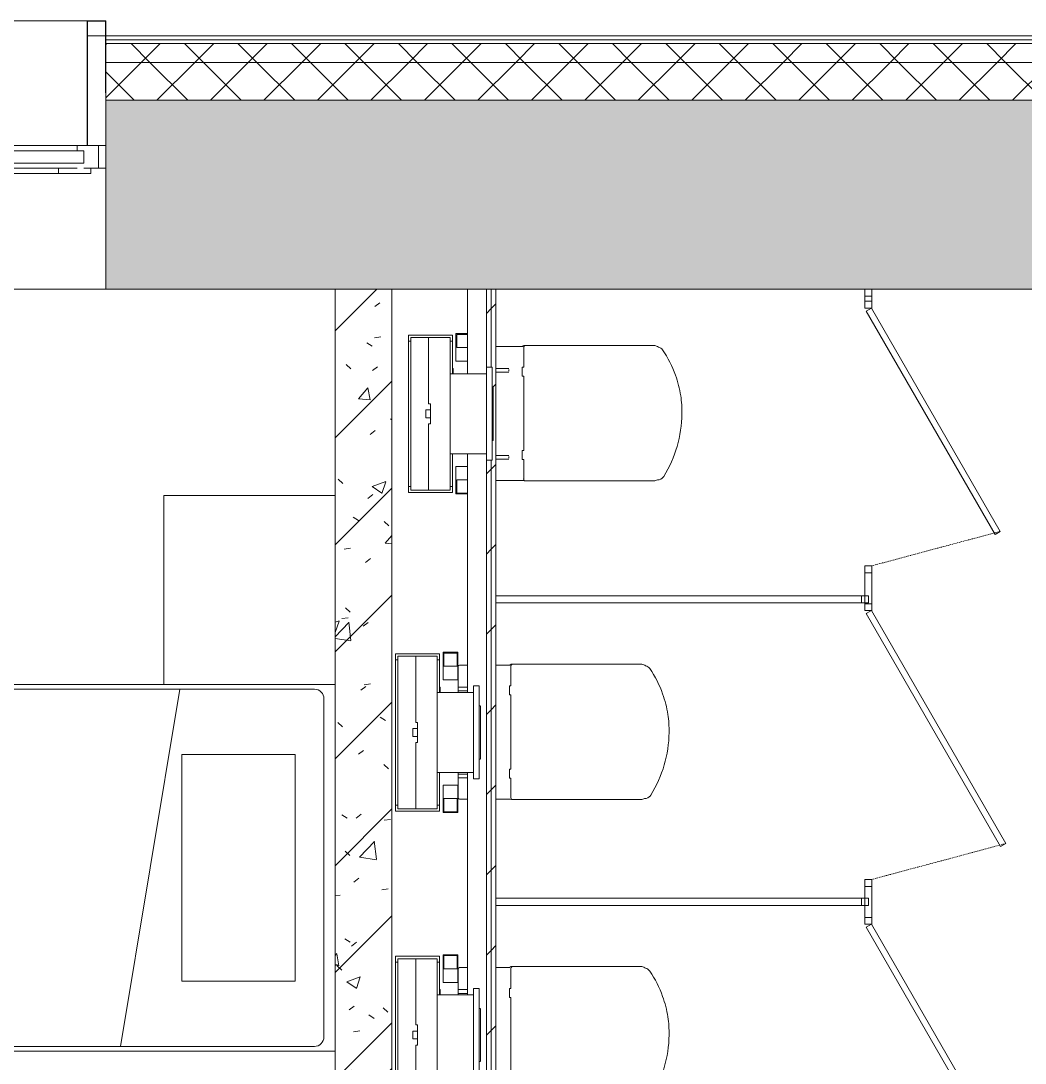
# Model space of a CAD drawing. Header units: millimetres. Extents: x -515342 to 330399, y -224905 to 507333.
# Drawn here: x -278011 to -275355, y 271629 to 274385 of the extents above; entities that cross this region are included whole.
import ezdxf

# ---------------------------------------------------------------- set-up
doc = ezdxf.new("R2010")
doc.units = ezdxf.units.MM
doc.linetypes.add('ASVP_Невидимые', pattern=[5, 3, -2])
doc.layers.get('0').update_dxf_attribs({"lineweight": 0})
for name, color, linetype, lineweight in [('_ Окна', 7, 'Continuous', 0), ('Витраж', 7, 'Continuous', 0), ('Мебель', 7, 'Continuous', 0), ('Обобщенные модели', 7, 'Continuous', 0), ('Окна', 7, 'Continuous', 0), ('Панели витража', 7, 'Continuous', 0), ('Сантехника', 7, 'Continuous', 0), ('Стены внутренние', 7, 'Continuous', 0), ('Стены наружные', 7, 'Continuous', 0), ('Стены несущие', 7, 'Continuous', 0), ('Стены отделка', 7, 'Continuous', 0), ('Стены перегородки', 7, 'Continuous', 0), ('Стены штриховка', 7, 'Continuous', 0)]:
    doc.layers.add(name, color=color, linetype=linetype, lineweight=lineweight)
pattern_1 = [(45, (0, 0), (-70.71068, 70.71068), []), (135, (0, 0), (-70.71068, -70.71068), [])]
pattern_2 = [(45, (-375064.64, 258270.41), (-106.06602, 106.06602), [])]

# ---------------------------------------------------------------- blocks, each defined once
blk = doc.blocks.new('Окно_ПВХ_3Створки_1Фрамуга-верх - АР_Окно_ОП_1820_h_х1970_3ст2фр-в-9696728-О_АР_П_3__6_750_План 3 этажа')
at = {"layer": '_ Окна'}
for p, q in [((-929, 130), (-1005, 130)), ((-1005, 130), (-1005, 70)), ((-985, 70), (-985, 130)), ((-947, 84), (-947, 116)), ((-947, 116), (-929, 116)), ((-929, 116), (-929, 130)), ((-523, 116), (-929, 116)), ((-447, 130), (-523, 130)), ((-523, 130), (-523, 116)), ((-523, 116), (-505, 116)), ((-505, 116), (-505, 84)), ((-465, 84), (-465, 116)), ((-465, 116), (-447, 116)), ((-447, 116), (-447, 130)), ((447, 116), (-447, 116)), ((523, 130), (447, 130)), ((447, 130), (447, 116)), ((447, 116), (465, 116)), ((465, 116), (465, 84)), ((505, 84), (505, 116)), ((505, 116), (523, 116)), ((523, 116), (523, 130)), ((929, 116), (523, 116)), ((929, 130), (929, 116)), ((1005, 130), (929, 130)), ((929, 116), (947, 116)), ((947, 116), (947, 84)), ((985, 70), (985, 130)), ((1005, 70), (1005, 130)), ((-505, 84), (-947, 84)), ((465, 84), (-465, 84)), ((947, 84), (505, 84)), ((-1005, 70), (-947, 70)), ((-965, 56), (-965, 70)), ((-880, 56), (-965, 56)), ((-880, 70), (-880, 56)), ((-572, 70), (-572, 56)), ((-487, 56), (-572, 56)), ((-505, 70), (-465, 70)), ((-487, 70), (-487, 56)), ((465, 70), (505, 70)), ((487, 56), (487, 70)), ((572, 56), (487, 56)), ((572, 70), (572, 56)), ((880, 70), (880, 56)), ((965, 56), (880, 56)), ((947, 70), (1005, 70)), ((965, 70), (965, 56))]:
    blk.add_line(p, q, dxfattribs=at)
at = {"layer": 'Окна'}
for p, q in [((-929, 130), (-523, 130)), ((-447, 130), (447, 130)), ((523, 130), (929, 130)), ((-505, 70), (-929, 70)), ((-572, 56), (-880, 56)), ((-548.5, -4), (-548.5, 56)), ((-528.5, 56), (-528.5, -4)), ((465, 70), (-465, 70)), ((929, 70), (505, 70)), ((528.5, -4), (528.5, 56)), ((548.5, 56), (548.5, -4)), ((880, 56), (572, 56)), ((-528.5, -4), (-548.5, -4)), ((548.5, -4), (528.5, -4))]:
    blk.add_line(p, q, dxfattribs=at)
blk = doc.blocks.new('Прямоугольный импост - АР_Откос_Металлический_50х330 Белый Левый-9898761-О_АР_П_3__6_750_План 3 этажа')
at = {"layer": 'Витраж'}
blk.add_line((4449.2, 16115), (6359.2, 16115), dxfattribs=at)
blk = doc.blocks.new('Прямоугольный импост - АР_Откос_Металлический_50х330 Белый Левый-V24-О_АР_П_3__6_750_План 3 этажа')
at = {"layer": 'Витраж', "lineweight": 18}
for p, q in [((0, 40), (-50, 40)), ((-50, 40), (-50, -290)), ((-49, -290), (-49, 39)), ((-49, 39), (-1, 39)), ((-1, 39), (-1, -150)), ((0, -150), (0, 40)), ((-1, -150), (0, -150))]:
    blk.add_line(p, q, dxfattribs=at)
blk = doc.blocks.new('СД_Люблино_Фасады_rvt-1-О_АР_П_3__6_750_План 3 этажа')
at = {"layer": 'Стены внутренние'}
h = blk.add_hatch(dxfattribs=at)
h.set_pattern_fill('FP_1', color=256, style=0, pattern_type=2)
h.set_pattern_definition([(45, (0, 0), (-224.5064, 224.5064), []), (45, (224.5, 0), (-224.5064, 224.5064), [396.875, -79.375, 3.353, -76.022])])
h.paths.add_polyline_path([(101935, 15405), (101935, 15905), (97278.9, 15905), (97278.9, 15405), (101724.8, 15405)])
h.paths.add_polyline_path([(95268.9, 15405), (95268.9, 15905), (93672.7, 15905), (93672.7, 15405), (95083.1, 15405)])
h.paths.add_polyline_path([(91662.7, 15405), (91662.7, 15905), (90062.5, 15905), (90062.5, 15405), (91506.8, 15405)])
h.paths.add_polyline_path([(88052.5, 15405), (88052.5, 15905), (86472.6, 15905), (86472.6, 15405), (87930.5, 15405)])
h.paths.add_polyline_path([(84354.2, 15405), (84462.6, 15405), (84462.6, 15905), (82935.3, 15905), (82935.3, 15405), (83332.4, 15405)])
h.paths.add_polyline_path([(80925.3, 15405), (80925.3, 15905), (79340.3, 15905), (79340.3, 15405), (80777.9, 15405)])
h.paths.add_polyline_path([(77330.3, 15405), (77330.3, 15905), (75739.7, 15905), (75739.7, 15405), (77201.6, 15405)])
h.paths.add_polyline_path([(73625.3, 15405), (73729.7, 15405), (73729.7, 15905), (72144.8, 15905), (72144.8, 15405), (73114.5, 15405)])
h.paths.add_polyline_path([(70049.1, 15405), (70134.8, 15405), (70134.8, 15905), (68493.6, 15905), (68493.6, 15405), (69027.3, 15405)])
h.paths.add_polyline_path([(66472.8, 15405), (66483.6, 15405), (66483.6, 15905), (64878.6, 15905), (64878.6, 15405), (65961.9, 15405)])
h.paths.add_polyline_path([(62868.6, 15405), (62868.6, 15905), (60500.1, 15905), (60500.1, 15405), (62465.1, 15405)])
h.paths.add_polyline_path([(58090.1, 15405), (58090.1, 15905), (56894.2, 15905), (56894.2, 15405), (57787.5, 15405)])
h.paths.add_polyline_path([(54484.2, 15405), (54484.2, 15905), (51825.9, 15905), (51825.9, 15405), (54211.2, 15405)])
h.paths.add_polyline_path([(49815.9, 15405), (49815.9, 15905), (47243.8, 15905), (47243.8, 15405), (49613.1, 15405)])
h.paths.add_polyline_path([(44833.8, 15405), (44833.8, 15905), (43623.8, 15905), (43623.8, 15405), (44504.1, 15405)])
h.paths.add_polyline_path([(41213.8, 15405), (41213.8, 15905), (38819.5, 15905), (38819.5, 15405), (40927.8, 15405)])
h.paths.add_polyline_path([(36809.5, 15405), (36809.5, 15905), (35219.5, 15905), (35219.5, 15405), (36329.8, 15405)])
h.paths.add_polyline_path([(33209.5, 15405), (33209.5, 15905), (31619.5, 15905), (31619.5, 15405), (32806, 15405)])
h.paths.add_polyline_path([(29609.5, 15405), (29609.5, 15905), (28023.1, 15905), (28023.1, 15405), (29177.2, 15405)])
h.paths.add_polyline_path([(26013.1, 15405), (26013.1, 15905), (24425.8, 15905), (24425.8, 15405), (25600.9, 15405)])
h.paths.add_polyline_path([(22415.8, 15405), (22415.8, 15905), (20810.9, 15905), (20810.9, 15405), (22280.1, 15405)])
h.paths.add_polyline_path([(18800.9, 15405), (18800.9, 15905), (17210.3, 15905), (17210.3, 15405), (18448.3, 15405)])
h.paths.add_polyline_path([(15200.3, 15405), (15200.3, 15905), (13615.3, 15905), (13615.3, 15405), (14872, 15405)])
h.paths.add_polyline_path([(11605.3, 15405), (11605.3, 15905), (10024.1, 15905), (10024.1, 15405), (11295.7, 15405)])
h.paths.add_polyline_path([(8014.1, 15405), (8014.1, 15905), (6409.2, 15905), (6409.2, 15405), (7719.5, 15405)])
h.paths.add_polyline_path([(4399.2, 15405), (4399.2, 15905), (-305, 15905), (-305, 15405), (4143.2, 15405)])
at = {"layer": 'Стены наружные'}
h = blk.add_hatch(dxfattribs=at)
h.set_pattern_fill('FP_5', color=256, style=0, pattern_type=2)
h.set_pattern_definition(pattern_1)
h.paths.add_polyline_path([(102035, 16005), (102085, 16005), (102085, 16055), (97278.9, 16055), (97278.9, 16005), (101724.8, 16005)])
h.paths.add_polyline_path([(95268.9, 16005), (95268.9, 16055), (93672.7, 16055), (93672.7, 16005)])
h.paths.add_polyline_path([(91662.7, 16005), (91662.7, 16055), (90062.5, 16055), (90062.5, 16005), (91506.8, 16005)])
h.paths.add_polyline_path([(88052.5, 16005), (88052.5, 16055), (86472.6, 16055), (86472.6, 16005), (87419.6, 16005)])
h.paths.add_polyline_path([(84354.2, 16005), (84462.6, 16005), (84462.6, 16055), (82935.3, 16055), (82935.3, 16005), (83843.3, 16005)])
h.paths.add_polyline_path([(80925.3, 16005), (80925.3, 16055), (79340.3, 16055), (79340.3, 16005)])
h.paths.add_polyline_path([(77330.3, 16005), (77330.3, 16055), (75739.7, 16055), (75739.7, 16005)])
h.paths.add_polyline_path([(73729.7, 16005), (73729.7, 16055), (72144.8, 16055), (72144.8, 16005)])
h.paths.add_polyline_path([(70134.8, 16005), (70134.8, 16055), (68493.6, 16055), (68493.6, 16005)])
h.paths.add_polyline_path([(66483.6, 16005), (66483.6, 16055), (64878.6, 16055), (64878.6, 16005), (64940.1, 16005)])
h.paths.add_polyline_path([(62868.6, 16005), (62868.6, 16055), (60500.1, 16055), (60500.1, 16005), (61874.7, 16005)])
h.paths.add_polyline_path([(58090.1, 16005), (58090.1, 16055), (56894.2, 16055), (56894.2, 16005)])
h.paths.add_polyline_path([(54484.2, 16005), (54484.2, 16055), (51825.9, 16055), (51825.9, 16005)])
h.paths.add_polyline_path([(49815.9, 16005), (49815.9, 16055), (47243.8, 16055), (47243.8, 16005)])
h.paths.add_polyline_path([(43623.8, 16005), (44833.8, 16005), (44833.8, 16055), (43623.8, 16055)])
h.paths.add_polyline_path([(41213.8, 16005), (41213.8, 16055), (38819.5, 16055), (38819.5, 16005), (40417, 16005)])
h.paths.add_polyline_path([(36809.5, 16005), (36809.5, 16055), (35219.5, 16055), (35219.5, 16005)])
h.paths.add_polyline_path([(33209.5, 16005), (33209.5, 16055), (31619.5, 16055), (31619.5, 16005)])
h.paths.add_polyline_path([(29609.5, 16005), (29609.5, 16055), (28023.1, 16055), (28023.1, 16005)])
h.paths.add_polyline_path([(26013.1, 16005), (26013.1, 16055), (24425.8, 16055), (24425.8, 16005)])
h.paths.add_polyline_path([(22415.8, 16005), (22415.8, 16055), (20810.9, 16055), (20810.9, 16005), (22024.6, 16005)])
h.paths.add_polyline_path([(18800.9, 16005), (18800.9, 16055), (17210.3, 16055), (17210.3, 16005), (18448.3, 16005)])
h.paths.add_polyline_path([(15200.3, 16005), (15200.3, 16055), (13615.3, 16055), (13615.3, 16005), (13850.2, 16005)])
h.paths.add_polyline_path([(11605.3, 16005), (11605.3, 16055), (10024.1, 16055), (10024.1, 16005)])
h.paths.add_polyline_path([(8014.1, 16005), (8014.1, 16055), (6409.2, 16055), (6409.2, 16005), (7719.5, 16005)])
h.paths.add_polyline_path([(4399.2, 16005), (4399.2, 16055), (-405, 16055), (-405, 16005), (1588.7, 16005)])
h = blk.add_hatch(dxfattribs=at)
h.set_pattern_fill('FP_5', color=256, style=0, pattern_type=2)
h.set_pattern_definition(pattern_1)
h.paths.add_polyline_path([(101935, 15905), (102035, 15905), (102035, 16005), (97278.9, 16005), (97278.9, 15905), (101724.8, 15905)])
h.paths.add_polyline_path([(95083.1, 15905), (95268.9, 15905), (95268.9, 16005), (93672.7, 16005), (93672.7, 15905), (94572.2, 15905)])
h.paths.add_polyline_path([(91662.7, 15905), (91662.7, 16005), (90062.5, 16005), (90062.5, 15905), (91506.8, 15905)])
h.paths.add_polyline_path([(87930.5, 15905), (88052.5, 15905), (88052.5, 16005), (86472.6, 16005), (86472.6, 15905), (87419.6, 15905)])
h.paths.add_polyline_path([(84462.6, 15905), (84462.6, 16005), (82935.3, 16005), (82935.3, 15905), (84354.2, 15905)])
h.paths.add_polyline_path([(80925.3, 15905), (80925.3, 16005), (79340.3, 16005), (79340.3, 15905), (80777.9, 15905)])
h.paths.add_polyline_path([(77201.6, 15905), (77330.3, 15905), (77330.3, 16005), (75739.7, 16005), (75739.7, 15905), (76179.8, 15905)])
h.paths.add_polyline_path([(73729.7, 15905), (73729.7, 16005), (72144.8, 16005), (72144.8, 15905), (73625.3, 15905)])
h.paths.add_polyline_path([(70049.1, 15905), (70134.8, 15905), (70134.8, 16005), (68493.6, 16005), (68493.6, 15905), (69027.3, 15905)])
h.paths.add_polyline_path([(66472.8, 15905), (66483.6, 15905), (66483.6, 16005), (64878.6, 16005), (64878.6, 15905), (65961.9, 15905)])
h.paths.add_polyline_path([(62868.6, 15905), (62868.6, 16005), (60500.1, 16005), (60500.1, 15905), (61874.7, 15905)])
h.paths.add_polyline_path([(58090.1, 15905), (58090.1, 16005), (56894.2, 16005), (56894.2, 15905), (58042.9, 15905)])
h.paths.add_polyline_path([(54484.2, 15905), (54484.2, 16005), (51825.9, 16005), (51825.9, 15905), (54211.2, 15905)])
h.paths.add_polyline_path([(49815.9, 15905), (49815.9, 16005), (47243.8, 16005), (47243.8, 15905), (49613.1, 15905)])
h.paths.add_polyline_path([(44833.8, 15905), (44833.8, 16005), (43623.8, 16005), (43623.8, 15905), (44504.1, 15905)])
h.paths.add_polyline_path([(41213.8, 15905), (41213.8, 16005), (38819.5, 16005), (38819.5, 15905), (40927.8, 15905)])
h.paths.add_polyline_path([(36809.5, 15905), (36809.5, 16005), (35219.5, 16005), (35219.5, 15905), (36329.8, 15905)])
h.paths.add_polyline_path([(33209.5, 15905), (33209.5, 16005), (31619.5, 16005), (31619.5, 15905), (32242.6, 15905)])
h.paths.add_polyline_path([(29609.5, 15905), (29609.5, 16005), (28023.1, 16005), (28023.1, 15905), (29177.2, 15905)])
h.paths.add_polyline_path([(26013.1, 15905), (26013.1, 16005), (24425.8, 16005), (24425.8, 15905), (25600.9, 15905)])
h.paths.add_polyline_path([(22415.8, 15905), (22415.8, 16005), (20810.9, 16005), (20810.9, 15905), (22024.6, 15905)])
h.paths.add_polyline_path([(18703.8, 15905), (18800.9, 15905), (18800.9, 16005), (17210.3, 16005), (17210.3, 15905), (18448.3, 15905)])
h.paths.add_polyline_path([(15127.5, 15905), (15200.3, 15905), (15200.3, 16005), (13615.3, 16005), (13615.3, 15905), (14872, 15905)])
h.paths.add_polyline_path([(11605.3, 15905), (11605.3, 16005), (10024.1, 16005), (10024.1, 15905), (11551.2, 15905)])
h.paths.add_polyline_path([(8014.1, 15905), (8014.1, 16005), (6409.2, 16005), (6409.2, 15905), (7719.5, 15905)])
h.paths.add_polyline_path([(4399.2, 15905), (4399.2, 16005), (-305, 16005), (-305, 15905), (4143.2, 15905)])
at = {"layer": 'Стены внутренние'}
for p, q in [((97229.7, 16075), (97278.1, 16075)), ((97278.9, 15405), (95268.9, 15405))]:
    blk.add_line(p, q, dxfattribs=at)
at = {"layer": 'Стены несущие'}
for p, q in [((97278.9, 15905), (97278.9, 15785)), ((101935, 15905), (97278.9, 15905)), ((97278.9, 15905), (101935, 15905)), ((97278.9, 15725), (97278.9, 15405)), ((97278.9, 15405), (101435, 15405))]:
    blk.add_line(p, q, dxfattribs=at)
at = {"layer": 'Стены отделка', "lineweight": 9}
for p, q in [((100725.2, 16075), (97278.9, 16075)), ((97278.9, 16075), (97278.9, 16065)), ((97278.9, 16065), (97278.9, 16055)), ((97278.9, 16055), (97278.9, 16005)), ((97278.9, 16005), (97278.9, 15905))]:
    blk.add_line(p, q, dxfattribs=at)
at = {"layer": 'Стены штриховка'}
for p, q in [((102085, 16065), (97278.9, 16065)), ((102085, 16055), (97278.9, 16055)), ((97278.9, 16055), (102085, 16055)), ((102035, 16005), (97278.9, 16005))]:
    blk.add_line(p, q, dxfattribs=at)
at = {"layer": 'Витраж', "lineweight": 9}
for name, p in [('Прямоугольный импост - АР_Откос_Металлический_50х330 Белый Левый-9898761-О_АР_П_3__6_750_План 3 этажа', (90869.7, 0)), ('Прямоугольный импост - АР_Откос_Металлический_50х330 Белый Левый-V24-О_АР_П_3__6_750_План 3 этажа', (97278.9, 16075))]:
    blk.add_blockref(name, p, dxfattribs=at)
at = {"layer": 'Окна', "lineweight": 9}
blk.add_blockref('Окно_ПВХ_3Створки_1Фрамуга-верх - АР_Окно_ОП_1820_h_х1970_3ст2фр-в-9696728-О_АР_П_3__6_750_План 3 этажа', (96273.9, 15655), dxfattribs=at)
blk = doc.blocks.new('Кровать-Больница - 0970 x 2100 мм-V41-О_АР_П_3__6_750_План 3 этажа')
at = {"layer": 'Мебель'}
for p, q in [((-76.5, 1441), (893.5, 1441)), ((-76.5, 1415.6), (-76.5, 1441)), ((893.5, 1415.6), (893.5, 1441)), ((-76.5, -612.3), (-76.5, 1415.6)), ((-76.5, 1415.6), (893.5, 1415.6)), ((893.5, 1415.6), (893.5, -612.3)), ((-38.4, 1364.8), (855.4, 1364.8)), ((-63.8, 1339.4), (-63.8, -557.4)), ((880.8, 1339.4), (880.8, -557.4)), ((880.8, -201.8), (-63.8, -45.1)), ((108.5, -206.6), (708.5, -206.6)), ((108.5, -506.6), (108.5, -206.6)), ((708.5, -506.6), (708.5, -206.6)), ((108.5, -506.6), (708.5, -506.6)), ((-38.4, -582.8), (855.4, -582.8))]:
    blk.add_line(p, q, dxfattribs=at)
for centre, start, end in [((-38.4, 1339.4), 90, 180), ((855.4, 1339.4), 0, 90), ((-38.4, -557.4), 180, 270), ((855.4, -557.4), 270, 0)]:
    blk.add_arc(centre, 25.4, start, end, dxfattribs=at)
blk = doc.blocks.new('Прикроватная тумба - Прикроватная тумба-V42-О_АР_П_3__6_750_План 3 этажа')
at = {"layer": 'Мебель'}
for p, q in [((453.3, 500), (0, 500)), ((0, 500), (0, 0))]:
    blk.add_line(p, q, dxfattribs=at)
blk = doc.blocks.new('ASVP_ПерегородкаСантехническая_Панель - ASVP_ПанельСантехническая_ЛДСП16мм-9055778-О_АР_П_3__6_750_План 3 этажа')
at = {"layer": 'Панели витража'}
for p, q in [((6.8, 9.5), (-6.8, 9.5)), ((-6.8, 9.5), (-6.8, -9.5)), ((6.8, -9.5), (6.8, 9.5)), ((-6.8, -9.5), (6.8, -9.5))]:
    blk.add_line(p, q, dxfattribs=at)
blk = doc.blocks.new('Прямоугольный импост - ASVP_ПерегородкаСантехническая_Профиль_18х19мм-9051964-О_АР_П_3__6_750_План 3 этажа')
at = {"layer": 'Витраж'}
for p, q in [((0, 9.5), (-18, 9.5)), ((-18, 9.5), (-18, -9.5)), ((-18, -9.5), (0, -9.5))]:
    blk.add_line(p, q, dxfattribs=at)
blk = doc.blocks.new('ASVP_ПерегородкаСантехническая_Дверь - ASVP_ДверьСантехническая_Л-8882368-О_АР_П_3__6_750_План 3 этажа')
at = {"layer": 'Панели витража'}
for p, q in [((249.6, 349), (-341, 8)), ((257.6, 335.1), (-333, -5.9)), ((249.6, 349), (257.6, 335.1)), ((-341, 8), (-333, -5.9))]:
    blk.add_line(p, q, dxfattribs=at)
at = {"layer": 'Панели витража', "linetype": 'ASVP_Невидимые'}
blk.add_line((341, 8), (249.6, 349), dxfattribs=at)
blk = doc.blocks.new('Прямоугольный импост - ASVP_ПерегородкаСантехническая_Профиль_18х19мм-8960592-О_АР_П_3__6_750_План 3 этажа')
at = {"layer": 'Витраж'}
for p, q in [((-9, -9.5), (-9, 9.5)), ((-9, 9.5), (9, 9.5)), ((9, 9.5), (9, -9.5)), ((9, -9.5), (-9, -9.5))]:
    blk.add_line(p, q, dxfattribs=at)
blk = doc.blocks.new('ASVP_ПерегородкаСантехническая_Панель - ASVP_ПанельСантехническая_ЛДСП16мм-9055729-О_АР_П_3__6_750_План 3 этажа')
at = {"layer": 'Панели витража'}
for p, q in [((41, 9.5), (-41, 9.5)), ((-41, 9.5), (-41, -9.5)), ((41, -9.5), (41, 9.5)), ((-41, -9.5), (41, -9.5))]:
    blk.add_line(p, q, dxfattribs=at)
blk = doc.blocks.new('ASVP_ПерегородкаСантехническая_Панель - ASVP_ПанельСантехническая_ЛДСП16мм-10234680-О_АР_П_3__6_750_План 3 этажа')
at = {"layer": 'Панели витража'}
for p, q in [((487, 9.5), (-480, 9.5)), ((487, -9.5), (487, 9.5)), ((-480, -9.5), (487, -9.5))]:
    blk.add_line(p, q, dxfattribs=at)
blk = doc.blocks.new('Прямоугольный импост - ASVP_ПерегородкаСантехническая_Профиль_18х19мм-8833908-О_АР_П_3__6_750_План 3 этажа')
at = {"layer": 'Витраж'}
for p, q in [((-18, -9.5), (-18, 9.5)), ((-18, 9.5), (0, 9.5)), ((0, 9.5), (0, -9.5)), ((0, -9.5), (-18, -9.5))]:
    blk.add_line(p, q, dxfattribs=at)
blk = doc.blocks.new('ВК_01_Инсталляция с унитазом Geberit - 400_74_Geberit_Duofix_H112_Sigma_12_cm_ready_for_support_handles-10223158-О_АР_П_3__6_750_План 3 этажа')
at = {"layer": 'Обобщенные модели'}
for p, q in [((-180.8, 139.6), (-180.8, 486.2)), ((177.5, 483.4), (177.5, 144.5)), ((-178.2, 140.3), (-180.8, 142.9)), ((-175.1, 139.6), (-123.3, 139.6)), ((-123.3, 139.6), (-123.3, 135.7)), ((-99.2, 139.7), (96.6, 139.7)), ((-99.2, 135.7), (-99.2, 139.7)), ((96.6, 139.7), (96.7, 135.7)), ((120.7, 139.6), (172.1, 139.6)), ((120.7, 135.7), (120.7, 139.6)), ((176, 138), (176, 66)), ((-178.4, 66), (-178.4, 136.8)), ((-123.3, 135.7), (-99.2, 135.7)), ((96.7, 135.7), (120.7, 135.7))]:
    blk.add_line(p, q, dxfattribs=at)
for centre, radius, start, end in [((-2.4, 262.9), 295.5, 98.8546, 109.7095), ((-4.2, 274.7), 283.5, 89.1454, 98.8546), ((-4.8, 234.1), 324.1, 58.3185, 89.1454), ((-2.4, 262.9), 295.5, 109.7095, 124.2905), ((-158.2, 491.4), 18.9, 124.2905, 166.4098), ((-1.6, 260.9), 299.9, 55.727, 56.1515), ((157.8, 494.9), 16.7, 354.8478, 55.727), ((-153.9, 480.3), 27.5, 145.709, 167.6438), ((159.4, 483.4), 18.1, 0, 33.7419), ((-174.9, 142.1), 6.37, 203.3465, 236.2364), ((-175.3, 145.6), 6.04, 240.6989, 271.3011), ((172.1, 147.1), 7.56, 270, 312.5733), ((162.6, 144.5), 14.9, 334.3734, 0)]:
    blk.add_arc(centre, radius, start, end, dxfattribs=at)
at = {"layer": 'Сантехника', "lineweight": 18}
for p, q in [((-120, 100), (-120, 66)), ((-117.5, 100), (-112.5, 100)), ((-110, 66), (-110, 100)), ((110, 100), (110, 66)), ((112.5, 100), (117.5, 100)), ((120, 66), (120, 100)), ((-123, 56), (123, 56)), ((-123, 41), (-123, 56)), ((70.2, 59), (-70.3, 59)), ((-70.3, 56), (-70.3, 58.7)), ((70.2, 58.7), (70.2, 56)), ((123, 56), (123, 41)), ((123, 41), (-123, 41)), ((-106, 41), (-106, -55)), ((106, -55), (106, 41)), ((-212, -9), (-212, -39.5)), ((-210, -9), (-210, -37.5)), ((-175, -37.5), (-175, -9)), ((-139, -39.5), (-139, -9)), ((139, -9), (139, -39.5)), ((175, -9), (175, -37.5)), ((210, -37.5), (210, -9)), ((212, -39.5), (212, -9)), ((-212, -39.5), (-139, -39.5)), ((-210, -37.5), (-175, -37.5)), ((-208, -49), (-197.5, -49)), ((-208, -165), (-208, -49)), ((-201.8, -112), (-201.8, -55)), ((201.8, -55), (-201.8, -55)), ((-197.5, -49), (-192.5, -49)), ((-192.5, -49), (-192.5, -55)), ((-192.5, -49), (-189.2, -49)), ((-189.2, -49), (-149.2, -49)), ((-106, -49), (-149.2, -49)), ((-120, -47), (-106, -47)), ((-120, -49), (-120, -47)), ((149.2, -49), (106, -49)), ((139, -39.5), (212, -39.5)), ((149.2, -49), (189.2, -49)), ((175, -37.5), (210, -37.5)), ((189.2, -49), (192.5, -49)), ((192.5, -55), (192.5, -49)), ((192.5, -49), (197.5, -49)), ((197.5, -49), (208, -49)), ((201.8, -55), (201.8, -112)), ((208, -49), (208, -165)), ((-26.5, -112), (-26.5, -107)), ((-26.5, -107), (26.5, -107)), ((-10.5, -107), (-10.5, -119.5)), ((10.5, -119.5), (10.5, -107)), ((26.5, -107), (26.5, -112)), ((-201.8, -159), (-201.8, -112)), ((-26.5, -112), (-201.8, -112)), ((-10.5, -119.5), (-10.1, -119.5)), ((10.5, -119.5), (-10.5, -119.5)), ((10.1, -119.5), (10.5, -119.5)), ((201.8, -112), (26.5, -112)), ((201.8, -112), (201.8, -159)), ((-197.5, -165), (-208, -165)), ((201.8, -159), (-201.8, -159)), ((-192.5, -165), (-197.5, -165)), ((-194.2, -165), (-191.9, -165)), ((-192.5, -159), (-192.5, -165)), ((-189.2, -165), (-192.5, -165)), ((-149.2, -165), (-189.2, -165)), ((-149.2, -165), (149.2, -165)), ((189.2, -165), (149.2, -165)), ((192.5, -165), (189.2, -165)), ((191.9, -165), (194.2, -165)), ((192.5, -165), (192.5, -159)), ((197.5, -165), (192.5, -165)), ((208, -165), (197.5, -165))]:
    blk.add_line(p, q, dxfattribs=at)
blk = doc.blocks.new('ВК_01_Инсталляция с унитазом Geberit - 400_74_Geberit_Duofix_H112_Sigma_12_cm_ready_for_support_handles-V108-О_АР_П_3__6_750_План 3 этажа')
at = {"layer": 'Обобщенные модели'}
for p, q in [((-180.8, 139.6), (-180.8, 486.2)), ((177.5, 483.4), (177.5, 144.5)), ((-178.2, 140.3), (-180.8, 142.9)), ((-175.1, 139.6), (-123.3, 139.6)), ((-123.3, 139.6), (-123.3, 135.7)), ((-99.2, 139.7), (96.6, 139.7)), ((-99.2, 135.7), (-99.2, 139.7)), ((96.6, 139.7), (96.7, 135.7)), ((120.7, 139.6), (172.1, 139.6)), ((120.7, 135.7), (120.7, 139.6)), ((176, 138), (176, 100)), ((-178.4, 100), (-178.4, 136.8)), ((-123.3, 135.7), (-99.2, 135.7)), ((96.7, 135.7), (120.7, 135.7)), ((-178.4, 3.7), (-178.4, 25)), ((176, 25), (176, 3.9)), ((-117.5, 0), (-173.6, 0)), ((-106, 0), (-112.5, 0)), ((112.5, 0), (106, 0)), ((170.8, 0), (117.5, 0))]:
    blk.add_line(p, q, dxfattribs=at)
for centre, radius, start, end in [((-2.4, 262.9), 295.5, 98.8546, 109.7095), ((-4.2, 274.7), 283.5, 89.1454, 98.8546), ((-4.8, 234.1), 324.1, 58.3185, 89.1454), ((-2.4, 262.9), 295.5, 109.7095, 124.2905), ((-158.2, 491.4), 18.9, 124.2905, 166.4098), ((-1.6, 260.9), 299.9, 55.727, 56.1515), ((157.8, 494.9), 16.7, 354.8478, 55.727), ((-153.9, 480.3), 27.5, 145.709, 167.6438), ((159.4, 483.4), 18.1, 0, 33.7419), ((-174.9, 142.1), 6.37, 203.3465, 236.2364), ((-175.3, 145.6), 6.04, 240.6989, 271.3011), ((172.1, 147.1), 7.56, 270, 312.5733), ((162.6, 144.5), 14.9, 334.3734, 0), ((-173.9, 4.6), 4.61, 190.3363, 274.2576), ((171.3, 4.7), 4.78, 263.3401, 350.6599)]:
    blk.add_arc(centre, radius, start, end, dxfattribs=at)
at = {"layer": 'Сантехника', "lineweight": 18}
for p, q in [((-123, 56), (123, 56)), ((-123, 41), (-123, 56)), ((70.2, 59), (-70.3, 59)), ((-70.3, 56), (-70.3, 58.7)), ((70.2, 58.7), (70.2, 56)), ((123, 56), (123, 41)), ((123, 41), (-123, 41)), ((-106, 41), (-106, -55)), ((106, -55), (106, 41)), ((-120, 25), (-120, 0)), ((-112.5, 0), (-117.5, 0)), ((-110, 0), (-110, 25)), ((110, 25), (110, 0)), ((117.5, 0), (112.5, 0)), ((120, 0), (120, 25)), ((-139, -0.5), (-212, -0.5)), ((-212, -0.5), (-212, -39.5)), ((-175, -2.5), (-210, -2.5)), ((-210, -2.5), (-210, -37.5)), ((-175, -37.5), (-175, -2.5)), ((-139, -39.5), (-139, -0.5)), ((212, -0.5), (139, -0.5)), ((139, -0.5), (139, -39.5)), ((210, -2.5), (175, -2.5)), ((175, -2.5), (175, -37.5)), ((210, -37.5), (210, -2.5)), ((212, -39.5), (212, -0.5)), ((-212, -39.5), (-139, -39.5)), ((-210, -37.5), (-175, -37.5)), ((-208, -49), (-197.5, -49)), ((-208, -165), (-208, -49)), ((-201.8, -112), (-201.8, -55)), ((201.8, -55), (-201.8, -55)), ((-197.5, -49), (-192.5, -49)), ((-192.5, -49), (-192.5, -55)), ((-192.5, -49), (-189.2, -49)), ((-189.2, -49), (-149.2, -49)), ((-106, -49), (-149.2, -49)), ((-120, -47), (-106, -47)), ((-120, -49), (-120, -47)), ((149.2, -49), (106, -49)), ((139, -39.5), (212, -39.5)), ((149.2, -49), (189.2, -49)), ((175, -37.5), (210, -37.5)), ((189.2, -49), (192.5, -49)), ((192.5, -55), (192.5, -49)), ((192.5, -49), (197.5, -49)), ((197.5, -49), (208, -49)), ((201.8, -55), (201.8, -112)), ((208, -49), (208, -165)), ((-26.5, -112), (-26.5, -107)), ((-26.5, -107), (26.5, -107)), ((-10.5, -107), (-10.5, -119.5)), ((10.5, -119.5), (10.5, -107)), ((26.5, -107), (26.5, -112)), ((-201.8, -159), (-201.8, -112)), ((-26.5, -112), (-201.8, -112)), ((-10.5, -119.5), (-10.1, -119.5)), ((10.5, -119.5), (-10.5, -119.5)), ((10.1, -119.5), (10.5, -119.5)), ((201.8, -112), (26.5, -112)), ((201.8, -112), (201.8, -159)), ((-197.5, -165), (-208, -165)), ((201.8, -159), (-201.8, -159)), ((-192.5, -165), (-197.5, -165)), ((-194.2, -165), (-191.9, -165)), ((-192.5, -159), (-192.5, -165)), ((-189.2, -165), (-192.5, -165)), ((-149.2, -165), (-189.2, -165)), ((-149.2, -165), (149.2, -165)), ((189.2, -165), (149.2, -165)), ((192.5, -165), (189.2, -165)), ((191.9, -165), (194.2, -165)), ((192.5, -165), (192.5, -159)), ((197.5, -165), (192.5, -165)), ((208, -165), (197.5, -165))]:
    blk.add_line(p, q, dxfattribs=at)
blk = doc.blocks.new('ASVP_ПерегородкаСантехническая_Дверь - ASVP_ДверьСантехническая_Л-10234836-О_АР_П_3__6_750_План 3 этажа')
at = {"layer": 'Панели витража'}
for p, q in [((260.4, 363.7), (-355.7, 8)), ((260.4, 363.7), (268.4, 349.9)), ((268.4, 349.9), (-347.7, -5.9)), ((-355.7, 8), (-347.7, -5.9))]:
    blk.add_line(p, q, dxfattribs=at)
at = {"layer": 'Панели витража', "linetype": 'ASVP_Невидимые'}
blk.add_line((355.7, 8), (260.4, 363.7), dxfattribs=at)

msp = doc.modelspace()

# ---------------------------------------------------------------- hatches: boundary and pattern name
at = {"layer": 'Стены внутренние'}
h = msp.add_hatch(dxfattribs=at)
h.set_pattern_fill('FP_2', color=256, style=0, pattern_type=2)
h.set_pattern_definition([(45, (-375064.64, 258270.41), (-141.42136, 141.42136), [])])
h.paths.add_polyline_path([(-277171.61, 267665.4137), (-277029.6354, 267665.4137), (-277029.6354, 273675.4137), (-277179.6354, 273675.4137), (-277179.6354, 267665.4137)])
h = msp.add_hatch(dxfattribs=at)
h.set_pattern_fill('FP_3', color=256, style=0, pattern_type=2)
h.set_pattern_definition([(50, (-375064.64, 258270.4), (364.3679, -31.8783), [38.1, -419.1]), (355, (-375064.64, 258270.4), (-70.4859, 382.1133), [30.48, -335.28]), (100.451, (-375034.27, 258267.76), (293.885, 350.2334), [32.38, -356.18]), (46.184, (-375064.64, 258372), (542.1585, -84.0858), [57.15, -628.65]), (96.636, (-375019.46, 258365), (474.805, 494.8554), [48.57, -534.27]), (351.184, (-375064.64, 258372), (474.8102, 494.85), [45.72, -502.92]), (21, (-375013.84, 258346.6), (303.2285, -204.5305), [38.1, -419.1]), (326, (-375013.84, 258346.6), (123.6039, 368.376), [30.48, -335.28]), (71.451, (-374988.57, 258329.57), (426.8341, 163.8427), [32.38, -356.18]), (37.5, (-375064.64, 258270.41), (6.17665, 169.11015), [16.764, -314.452, 16.764, -323.596, -336.55]), (37.5, (-375064.64, 258270.41), (6.17665, 169.11015), [-671.576, 16.764, -319.786]), (7.5, (-375064.64, 258270.41), (133.63888, 200.3615), [16.764, -177.292, 16.764, -306.832, -128.27]), (7.5, (-375064.64, 258270.41), (133.63888, 200.3615), [-517.652, 16.764, -111.506]), (327.5, (-375177.92, 258270.41), (271.18182, -11.45836), [16.764, -110.236, 16.764, -379.476, -525.78]), (327.5, (-375177.92, 258270.41), (271.18182, -11.45836), [-523.24, 16.764, -509.016]), (317.5, (-375228.72, 258270.41), (296.2585, 50.85285), [16.764, -148.336, 16.764, -246.38, -373.38]), (317.5, (-375228.72, 258270.41), (296.2585, 50.85285), [-428.244, 16.764, -356.616])])
h.paths.add_polyline_path([(-277171.61, 267665.4137), (-277029.6354, 267665.4137), (-277029.6354, 273675.4137), (-277179.6354, 273675.4137), (-277179.6354, 267665.4137)])
h = msp.add_hatch(dxfattribs=at)
h.set_pattern_fill('FP_6', color=256, style=0, pattern_type=2)
h.set_pattern_definition(pattern_2)
h.paths.add_polyline_path([(-276767.1354, 268858.4137), (-276767.1354, 273223.145), (-276779.6354, 273223.145), (-276779.6354, 268858.4137)])
h.paths.add_polyline_path([(-276767.672, 273469.145), (-276767.1354, 273469.145), (-276767.1354, 273675.4137), (-276779.6354, 273675.4137), (-276779.6354, 273469.145)])
h = msp.add_hatch(dxfattribs=at)
h.set_pattern_fill('FP_6', color=256, style=0, pattern_type=2)
h.set_pattern_definition(pattern_2)
h.paths.add_polyline_path([(-276754.6354, 268845.9137), (-276754.6354, 273675.4137), (-276767.1354, 273675.4137), (-276767.1354, 273469.145), (-276764.6354, 273469.145), (-276764.6354, 273416.395), (-276761.972, 273416.395), (-276761.972, 273275.895), (-276764.6354, 273275.895), (-276764.6354, 273223.145), (-276767.1354, 273223.145), (-276767.1354, 268845.9137)])

# ---------------------------------------------------------------- linework, layer by layer
at = {"layer": 'Стены отделка'}
for p, q in [((-276754.6354, 273675.4137), (-276829.6354, 273675.4137)), ((-276829.6354, 273675.4137), (-276829.6354, 273452.145)), ((-276754.6354, 268845.9137), (-276754.6354, 273675.4137)), ((-276829.6354, 273240.145), (-276829.6354, 272609.4137)), ((-276829.6354, 272397.4137), (-276829.6354, 271809.4137))]:
    msp.add_line(p, q, dxfattribs=at)
at = {"layer": 'Стены перегородки'}
for p, q in [((-277179.6354, 273675.4137), (-277179.6354, 267665.4137)), ((-277029.6354, 273675.4137), (-277179.6354, 273675.4137)), ((-277029.6354, 267665.4137), (-277029.6354, 273675.4137))]:
    msp.add_line(p, q, dxfattribs=at)
at = {"layer": 'Стены штриховка'}
for p, q in [((-276779.6354, 273675.4137), (-276779.6354, 273469.145)), ((-276767.1354, 273675.4137), (-276767.1354, 273469.145)), ((-276779.6354, 273223.145), (-276779.6354, 268870.9137)), ((-276767.1354, 273223.145), (-276767.1354, 268858.4137))]:
    msp.add_line(p, q, dxfattribs=at)

# ---------------------------------------------------------------- block references
msp.add_blockref('СД_Люблино_Фасады_rvt-1-О_АР_П_3__6_750_План 3 этажа', (-375064.6354, 258270.4137))
at = {"layer": 'Витраж', "rotation": 90.00000000000058}
msp.add_blockref('Прямоугольный импост - ASVP_ПерегородкаСантехническая_Профиль_18х19мм-9051964-О_АР_П_3__6_750_План 3 этажа', (-275769.6354, 273675.4137), dxfattribs=at)
at = {"layer": 'Витраж', "extrusion": (0, 0, -1)}
for name, p, rotation in [('Прямоугольный импост - ASVP_ПерегородкаСантехническая_Профиль_18х19мм-8960592-О_АР_П_3__6_750_План 3 этажа', (275769.6354, 273634.9137), 269.9999999999994), ('Прямоугольный импост - ASVP_ПерегородкаСантехническая_Профиль_18х19мм-8960592-О_АР_П_3__6_750_План 3 этажа', (275769.6354, 272934.9137), 269.9999999999994), ('Прямоугольный импост - ASVP_ПерегородкаСантехническая_Профиль_18х19мм-8833908-О_АР_П_3__6_750_План 3 этажа', (275769.6354, 272855.4137), 180), ('Прямоугольный импост - ASVP_ПерегородкаСантехническая_Профиль_18х19мм-8960592-О_АР_П_3__6_750_План 3 этажа', (275769.6354, 272834.9137), 269.9999999999994), ('Прямоугольный импост - ASVP_ПерегородкаСантехническая_Профиль_18х19мм-8960592-О_АР_П_3__6_750_План 3 этажа', (275769.6354, 272105.4137), 269.9999999999994), ('Прямоугольный импост - ASVP_ПерегородкаСантехническая_Профиль_18х19мм-8833908-О_АР_П_3__6_750_План 3 этажа', (275769.6354, 272055.4137), 180), ('Прямоугольный импост - ASVP_ПерегородкаСантехническая_Профиль_18х19мм-8960592-О_АР_П_3__6_750_План 3 этажа', (275769.6354, 272005.4137), 269.9999999999994)]:
    msp.add_blockref(name, p, dxfattribs=dict(at, rotation=rotation))
at = {"layer": 'Мебель'}
msp.add_blockref('Прикроватная тумба - Прикроватная тумба-V42-О_АР_П_3__6_750_План 3 этажа', (-277632.9658, 272630.4137), dxfattribs=at)
at = {"layer": 'Мебель', "rotation": 90.00000000000007}
msp.add_blockref('Кровать-Больница - 0970 x 2100 мм-V41-О_АР_П_3__6_750_План 3 этажа', (-277791.9723, 271736.9318), dxfattribs=at)
at = {"layer": 'Панели витража', "rotation": 270.0000000000006}
for name, p in [('ASVP_ПерегородкаСантехническая_Панель - ASVP_ПанельСантехническая_ЛДСП16мм-9055778-О_АР_П_3__6_750_План 3 этажа', (-275769.6354, 273650.6637)), ('ASVP_ПерегородкаСантехническая_Дверь - ASVP_ДверьСантехническая_Л-8882368-О_АР_П_3__6_750_План 3 этажа', (-275769.6354, 273284.9137)), ('ASVP_ПерегородкаСантехническая_Панель - ASVP_ПанельСантехническая_ЛДСП16мм-9055729-О_АР_П_3__6_750_План 3 этажа', (-275769.6354, 272884.9137)), ('ASVP_ПерегородкаСантехническая_Дверь - ASVP_ДверьСантехническая_Л-10234836-О_АР_П_3__6_750_План 3 этажа', (-275769.6354, 272470.1637)), ('ASVP_ПерегородкаСантехническая_Панель - ASVP_ПанельСантехническая_ЛДСП16мм-9055729-О_АР_П_3__6_750_План 3 этажа', (-275769.6354, 272055.4137)), ('ASVP_ПерегородкаСантехническая_Дверь - ASVP_ДверьСантехническая_Л-8882368-О_АР_П_3__6_750_План 3 этажа', (-275769.6354, 271655.4137))]:
    msp.add_blockref(name, p, dxfattribs=at)
at = {"layer": 'Панели витража'}
for p in [(-276274.6354, 272855.4137), (-276274.6354, 272055.4137)]:
    msp.add_blockref('ASVP_ПерегородкаСантехническая_Панель - ASVP_ПанельСантехническая_ЛДСП16мм-10234680-О_АР_П_3__6_750_План 3 этажа', p, dxfattribs=at)
at = {"layer": 'Сантехника', "rotation": 270.0000000000002}
for name, p in [('ВК_01_Инсталляция с унитазом Geberit - 400_74_Geberit_Duofix_H112_Sigma_12_cm_ready_for_support_handles-10223158-О_АР_П_3__6_750_План 3 этажа', (-276820.6354, 273346.145)), ('ВК_01_Инсталляция с унитазом Geberit - 400_74_Geberit_Duofix_H112_Sigma_12_cm_ready_for_support_handles-V108-О_АР_П_3__6_750_План 3 этажа', (-276854.6354, 272503.4137)), ('ВК_01_Инсталляция с унитазом Geberit - 400_74_Geberit_Duofix_H112_Sigma_12_cm_ready_for_support_handles-V108-О_АР_П_3__6_750_План 3 этажа', (-276854.6354, 271703.4137))]:
    msp.add_blockref(name, p, dxfattribs=at)

doc.saveas('drawing.dxf')
